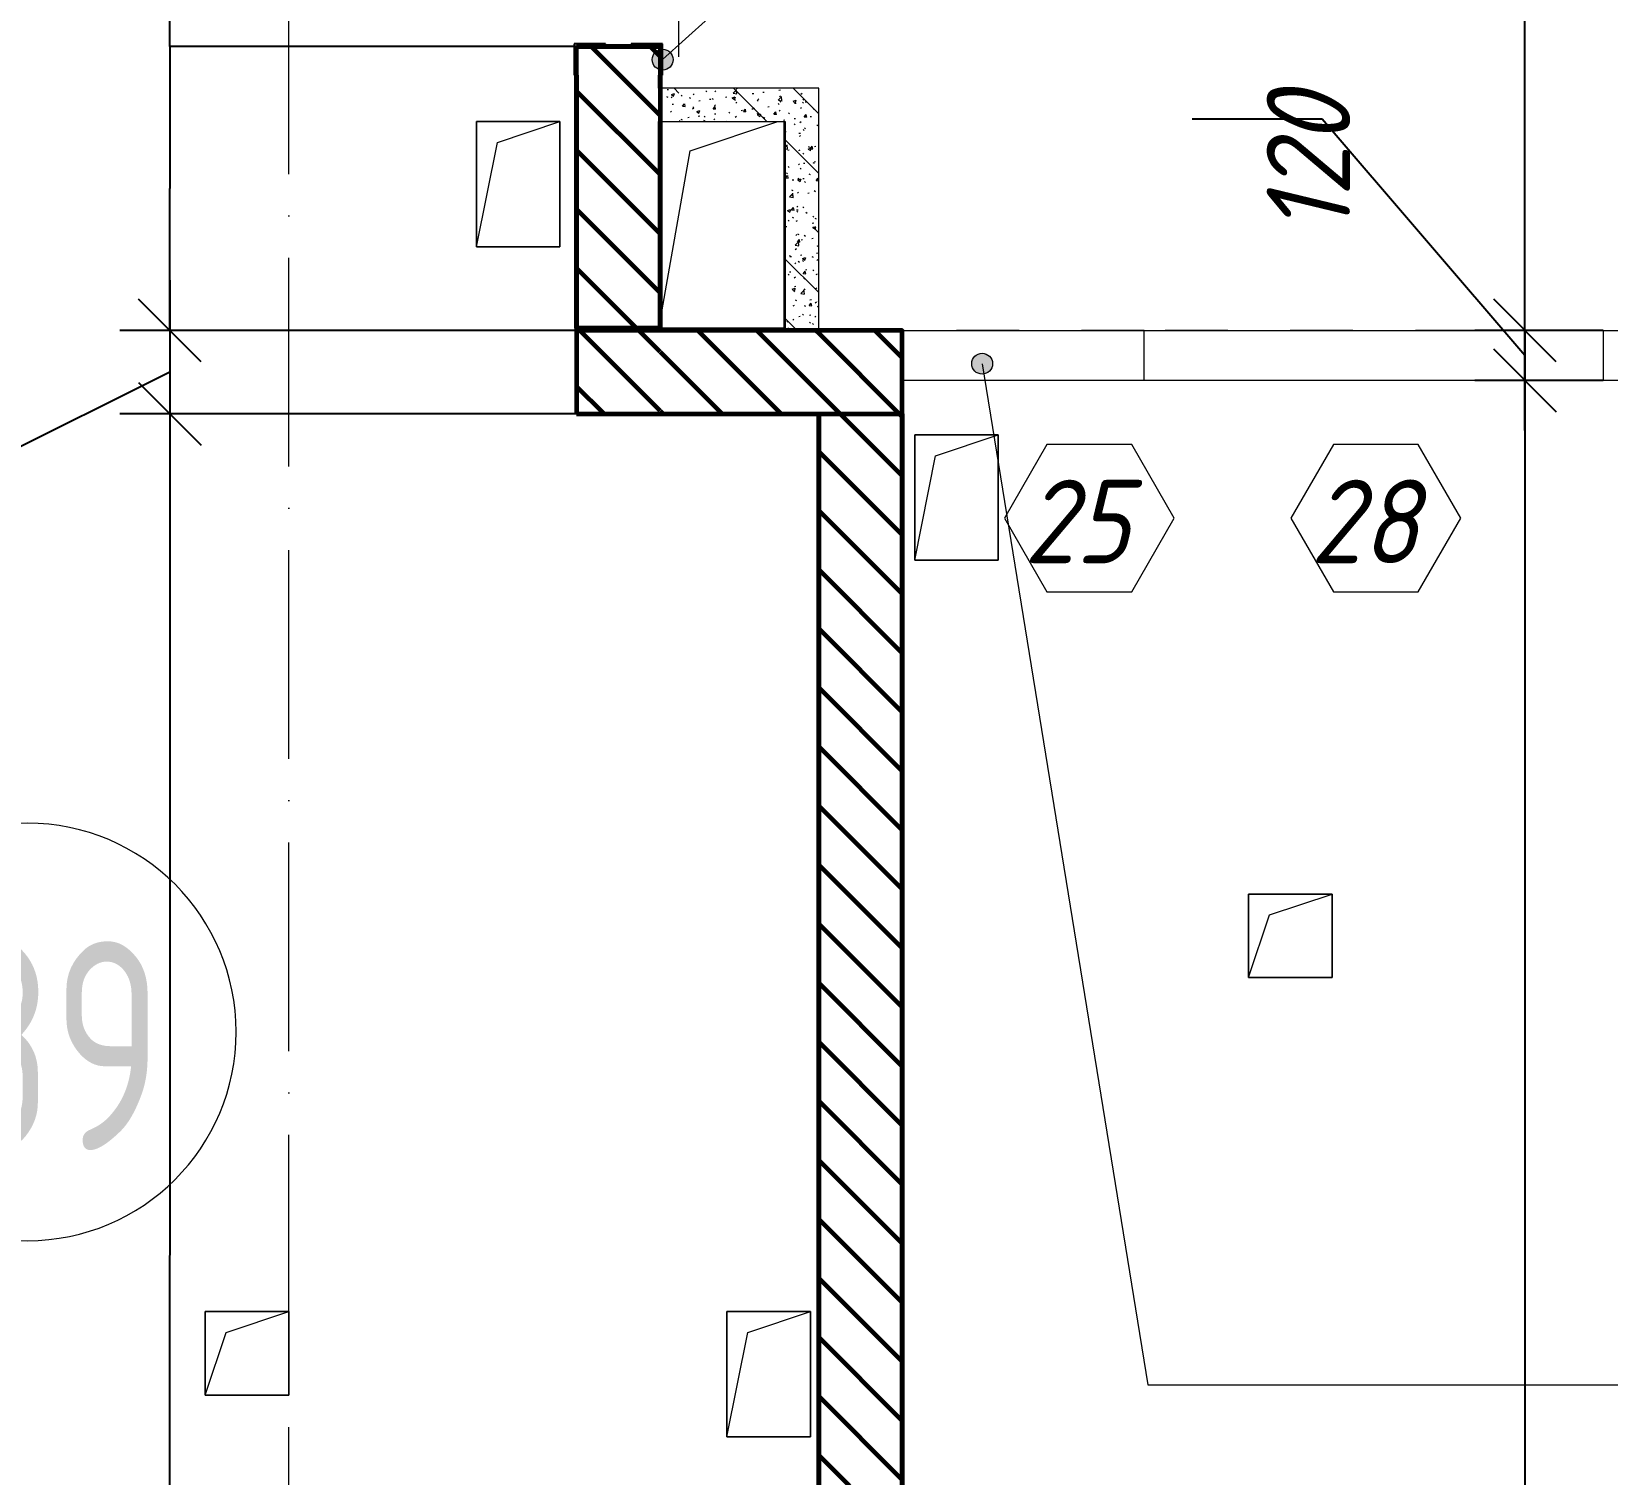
# Model space of a CAD drawing. Header units: millimetres. Extents: x 12986 to 523328, y -9759 to 30092.
# Drawn here: x 118041 to 121817, y 22210 to 25666 of the extents above; entities that cross this region are included whole.
import ezdxf

# ---------------------------------------------------------------- set-up
doc = ezdxf.new("R2010")
doc.units = ezdxf.units.MM
doc.linetypes.add('50_200_ШТРИХ_1Т_ш5_п1_п1_', pattern=[700, 500, -100, 0, -100])
doc.linetypes.add('Штрих короткий', pattern=[300, 150, -150])
for name, color, linetype, lineweight in [('5) Блок ячеистый', 160, 'Continuous', 60), ('A-ANNO-DIMS', 7, 'Continuous', 9), ('A-AREA-IDEN', 7, 'Continuous', 9), ('A-DOOR-2', 7, 'Continuous', 5), ('A-DOOR-3', 7, 'Штрих короткий', 5), ('A-DOOR-IDEN', 7, 'Continuous', 9), ('A-FLOR', 7, 'Continuous', 9), ('A-GENM', 7, 'Continuous', 9), ('A-GENM-1', 7, 'Continuous', 25), ('A-GENM-IDEN', 7, 'Continuous', 9), ('A-WALL-6', 18, 'Continuous', 13), ('A-WALL-PATT-4', 250, 'Continuous', 5), ('G-ANNO-TEXT', 7, 'Continuous', 9), ('I-WALL', 7, 'Continuous', 5), ('Оси-2', 7, '50_200_ШТРИХ_1Т_ш5_п1_п1_', 9)]:
    doc.layers.add(name, color=color, linetype=linetype, lineweight=lineweight)
doc.layers.add('A-WALL-9', color=7, linetype='Continuous', lineweight=5, true_color=0x0070df)
doc.styles.add('ISOCPEUR_I_3', font='isocpeui.ttf', dxfattribs={"width": 0.9, "height": 200})
doc.styles.add('СПДС', font='ГОСТ тип А.ttf', dxfattribs={"width": 0.9})
doc.dimstyles.new('ISO-2_0_0_9К_СРЕДНИЙ_1', dxfattribs={"dimscale": 304.8, "dimtxt": 199.196235, "dimasz": 0.492126, "dimexe": 0.393701, "dimexo": 0, "dimgap": 0, "dimtad": 1, "dimdec": 0, "dimzin": 0, "dimdsep": 46, "dimtxsty": 'ISOCPEUR_I_3', "dimblk1": 'OBLIQUE', "dimblk2": 'OBLIQUE', "dimsah": 1, "dimcen": 0.09, "dimdle": 0.393701, "dimazin": 0, "dimtfac": 1, "dimtdec": 4, "dimtix": 1, "dimtmove": 2, "dimatfit": 3, "dimfxl": 1, "dimtvp": 1, "dimtolj": 1, "dimtzin": 0, "dimarcsym": 2})
doc.dimstyles.new('ISO-2_0_0_9К_СРЕДНИЙ_6', dxfattribs={"dimscale": 304.8, "dimtxt": 199.196235, "dimasz": 0.492126, "dimexe": 0.393701, "dimexo": 0, "dimgap": 0, "dimtad": 1, "dimdec": 0, "dimzin": 0, "dimdsep": 46, "dimtxsty": 'ISOCPEUR_I_3', "dimblk1": 'OBLIQUE', "dimblk2": 'OBLIQUE', "dimsah": 1, "dimcen": 0.09, "dimdle": 0.393701, "dimazin": 0, "dimtfac": 1, "dimtdec": 4, "dimtix": 1, "dimtmove": 1, "dimatfit": 3, "dimfxl": 1, "dimtvp": 1, "dimtolj": 1, "dimtzin": 0, "dimarcsym": 2})
doc.dimstyles.get("Standard").update_dxf_attribs({"dimtxt": 0.18, "dimasz": 0.18, "dimexe": 0.18, "dimexo": 0.0625, "dimgap": 0.09, "dimtad": 0, "dimtih": 1, "dimtoh": 1, "dimdec": 4, "dimzin": 0, "dimdsep": 46, "dimtxsty": 'Standard', "dimcen": 0.09, "dimadec": 0, "dimazin": 0, "dimtfac": 1, "dimtdec": 4, "dimtofl": 0, "dimtmove": 0, "dimatfit": 3, "dimfxl": 1, "dimtolj": 1, "dimtzin": 0, "dimarcsym": 0})
pattern_1 = [(135, (61996.89, 0), (-70.71068, -70.71068), [])]
pattern_2 = [(50, (61996.893, 0), (72.873764, -6.37607), [7.62, -83.82]), (355, (61996.89, 0), (-14.09699, 76.42244), [6.096, -67.056]), (100.451, (62002.966, -0.53), (58.776964, 70.04687), [6.476, -71.236]), (46.184, (61996.89, 20.32), (108.43142, -16.81745), [11.43, -125.73]), (96.636, (62005.93, 18.92), (94.961, 98.97089), [9.714, -106.854]), (351.184, (61996.89, 20.32), (94.96227, 98.97018), [9.144, -100.584]), (21, (62007.053, 15.24), (60.64565, -40.90654), [7.62, -83.82]), (326, (62007.05, 15.24), (24.72083, 73.67493), [6.096, -67.056]), (71.451, (62012.11, 11.83), (85.36689, 32.76874), [6.476, -71.236]), (37.5, (61996.893, 0), (1.235525, 33.822432), [3.353, -62.89, 3.353, -64.719, -67.31]), (37.5, (61996.893, 0), (1.235525, 33.822432), [-134.315, 3.353, -63.957]), (7.5, (61996.893, 0), (26.728146, 40.07255), [3.353, -35.458, 3.353, -61.366, -25.654]), (7.5, (61996.893, 0), (26.728146, 40.07255), [-103.53, 3.353, -22.301]), (327.5, (61974.236, 0), (54.236318, -2.292117), [3.353, -22.047, 3.353, -75.895, -105.156]), (327.5, (61974.236, 0), (54.236318, -2.292117), [-104.648, 3.353, -101.803]), (317.5, (61964.076, 0), (59.25158, 10.17014), [3.353, -29.667, 3.353, -49.276, -74.676]), (317.5, (61964.076, 0), (59.25158, 10.17014), [-85.649, 3.353, -71.323])]
pattern_3 = [(135, (61996.9, 0), (-142.5612, -142.5612), []), (135, (62139.46, 0), (-142.5612, -142.5612), [252.016, -50.403, 3.353, -47.05])]

# ---------------------------------------------------------------- blocks, each defined once
blk = doc.blocks.new('AR_Отверстие прямоугольное _в плите_ - AR_Отверстие прямоугольное _в плите_-24473274-АР1_Кладочный план 1 этажа')
at = {"layer": 'A-GENM'}
for p, q in [((-75, 175), (135, 245)), ((150, -250), (150, 245)), ((-147, -233), (-75, 175)), ((-147, -250), (150, -250))]:
    blk.add_line(p, q, dxfattribs=at)
blk = doc.blocks.new('Проем_Дверь_Прямоугольный_БезПР - 800х3080h_витражный проем-26798518-АР1_Кладочный план 1 этажа')
at = {"layer": 'A-DOOR-3'}
for p, q in [((400, 60), (-400, 60)), ((400, -60), (-400, -60))]:
    blk.add_line(p, q, dxfattribs=at)
blk = doc.blocks.new('Проем_Дверь_Прямоугольный_БезПР - 580х3080h_витражный проем-26798520-АР1_Кладочный план 1 этажа')
at = {"layer": 'A-DOOR-3'}
for p, q in [((290, 60), (-290, 60)), ((290, -60), (-290, -60))]:
    blk.add_line(p, q, dxfattribs=at)
blk = doc.blocks.new('Проем_Дверь_Прямоугольный_БезПР - 1100х3880h_витражный проем-26798522-АР1_Кладочный план 1 этажа')
at = {"layer": 'A-DOOR-3'}
for p, q in [((550, 60), (-550, 60)), ((550, -60), (-550, -60))]:
    blk.add_line(p, q, dxfattribs=at)
blk = doc.blocks.new('AR_Отверстие прямоугольное _в плите_ - AR_Отверстие прямоугольное _в плите_-V40-АР1_Кладочный план 1 этажа')
at = {"layer": 'A-GENM'}
for p, q in [((100, 100), (-100, 100)), ((-100, 100), (-100, -100)), ((-50, 50), (100, 100)), ((100, -100), (100, 100)), ((-100, -100), (-50, 50)), ((-100, -100), (100, -100))]:
    blk.add_line(p, q, dxfattribs=at)
blk = doc.blocks.new('AR_Отверстие прямоугольное _в плите_ - AR_Отверстие прямоугольное _в плите_-24463894-АР1_Кладочный план 1 этажа')
at = {"layer": 'A-GENM'}
for p, q in [((100, 150), (-100, 150)), ((-100, 150), (-100, -150)), ((-50, 100), (100, 150)), ((100, -150), (100, 150)), ((-100, -150), (-50, 100)), ((-100, -150), (100, -150))]:
    blk.add_line(p, q, dxfattribs=at)
blk = doc.blocks.new('Фахверк_СКБ_Уголок - Ф-14_200х4010 h _потолок _3_880_-26977327-АР1_Кладочный план 1 этажа')
at = {"layer": 'A-GENM-1'}
for p, q in [((200, 156), (125, 156)), ((125, 156), (125, 81)), ((200, 150), (200, 156)), ((131, 81), (131, 150)), ((131, 150), (200, 150)), ((125, 81), (131, 81)), ((131, 19), (125, 19)), ((125, 19), (125, -56)), ((131, -50), (131, 19)), ((125, -56), (200, -56)), ((200, -50), (131, -50)), ((200, -56), (200, -50))]:
    blk.add_line(p, q, dxfattribs=at)
blk = doc.blocks.new('AAR_СКБ_Марка_Двери_Перемычка и проем - Марка перемычки и проема-25306769-АР1_Кладочный план 1 этажа')
at = {"layer": 'A-DOOR-IDEN'}
for p, q in [((-5, 0), (5, 0)), ((-0.968, -0.984), (-1.986, -2.747)), ((1.067, -0.984), (-0.968, -0.984)), ((2.085, -2.747), (1.067, -0.984)), ((-1.986, -2.747), (-0.968, -4.509)), ((1.067, -4.509), (2.085, -2.747)), ((-0.968, -4.509), (1.067, -4.509))]:
    blk.add_line(p, q, dxfattribs=at)
blk = doc.blocks.new('AAR_СКБ_Марка_Двери_Перемычка и проем - Марка проема-25625168-АР1_Кладочный план 1 этажа')
at = {"layer": 'A-DOOR-IDEN'}
for p, q in [((-0.968, -0.984), (-1.986, -2.747)), ((1.067, -0.984), (-0.968, -0.984)), ((2.085, -2.747), (1.067, -0.984)), ((-1.986, -2.747), (-0.968, -4.509)), ((1.067, -4.509), (2.085, -2.747)), ((-0.968, -4.509), (1.067, -4.509))]:
    blk.add_line(p, q, dxfattribs=at)
blk = doc.blocks.new('DIMBLOCK662-АР1_Кладочный план 1 этажа')
at = {"layer": 'A-ANNO-DIMS', "color": 0, "lineweight": -2, "transparency": 16777216}
for p, q in [((119343.8, 26580), (118372, 26580)), ((118372.2, 26579.8), (118372.2, 26105.2)), ((118372.2, 25630.2), (118372.2, 26104.8)), ((119346.8, 25630), (118372, 25630))]:
    blk.add_line(p, q, dxfattribs=at)
at = {"layer": 'A-ANNO-DIMS', "color": 0, "transparency": 16777216}
for points in [[(118372.2, 26579.8), (118372.2, 26579.8), (118372.2, 26580)], [(118372.2, 25630.2), (118372.2, 25630.2), (118372.2, 25630)]]:
    blk.add_solid(points, dxfattribs=at)
at = {"layer": 'Defpoints', "color": 0, "transparency": 16777216}
for p in [(119343.8, 26580), (118372.2, 25630), (119346.9, 25630)]:
    blk.add_point(p, dxfattribs=at)
at = {"layer": 'A-ANNO-DIMS', "color": 0, "transparency": 16777216, "insert": (118372.2, 26105), "char_height": 0.18, "width": 455.087, "attachment_point": 5}
blk.add_mtext('\\A1;950.0000', dxfattribs=at)
blk = doc.blocks.new('DIMBLOCK663-АР1_Кладочный план 1 этажа')
at = {"layer": 'A-ANNO-DIMS', "color": 0, "lineweight": -2, "transparency": 16777216}
for p, q in [((119346.8, 25630), (118372, 25630)), ((118372.2, 25629.8), (118372.2, 25290.2)), ((118372.2, 24950.2), (118372.2, 25289.8)), ((119343.8, 24950), (118372, 24950))]:
    blk.add_line(p, q, dxfattribs=at)
at = {"layer": 'A-ANNO-DIMS', "color": 0, "transparency": 16777216}
for points in [[(118372.2, 25629.8), (118372.2, 25629.8), (118372.2, 25630)], [(118372.2, 24950.2), (118372.2, 24950.2), (118372.2, 24950)]]:
    blk.add_solid(points, dxfattribs=at)
at = {"layer": 'Defpoints', "color": 0, "transparency": 16777216}
for p in [(119346.9, 25630), (118372.2, 24950), (119343.8, 24950)]:
    blk.add_point(p, dxfattribs=at)
at = {"layer": 'A-ANNO-DIMS', "color": 0, "transparency": 16777216, "insert": (118372.2, 25290), "char_height": 0.18, "width": 455.087, "attachment_point": 5}
blk.add_mtext('\\A1;680.0000', dxfattribs=at)
blk = doc.blocks.new('_Oblique')
at = {"color": 0, "linetype": 'ByBlock', "lineweight": -2}
blk.add_line((-0.5, -0.5), (0.5, 0.5), dxfattribs=at)
blk = doc.blocks.new('DIMBLOCK664-АР1_Кладочный план 1 этажа')
at = {"layer": 'A-ANNO-DIMS', "color": 0, "lineweight": -2, "transparency": 16777216}
for p, q in [((118372.2, 25070), (118372.2, 24630)), ((119343.8, 24950), (118252.2, 24950)), ((118372.2, 24850), (117932.9, 24631.2)), ((119346.9, 24750), (118252.2, 24750)), ((117932.9, 24631.2), (117550.6, 24631.2))]:
    blk.add_line(p, q, dxfattribs=at)
at = {"layer": 'Defpoints', "color": 0, "transparency": 16777216}
for p in [(119343.8, 24950), (118372.2, 24750), (119346.9, 24750)]:
    blk.add_point(p, dxfattribs=at)
at = {"layer": 'A-ANNO-DIMS', "color": 0, "lineweight": -2, "transparency": 16777216, "xscale": 150, "yscale": 150, "zscale": 150}
for p, rotation in [((118372.2, 24950), 90), ((118372.2, 24750), 270)]:
    blk.add_blockref('_Oblique', p, dxfattribs=dict(at, rotation=rotation))
at = {"layer": 'A-ANNO-DIMS', "color": 0, "transparency": 16777216, "insert": (117799.6, 24309.5), "char_height": 200, "width": 455.087, "attachment_point": 1, "rotation": 90, "line_spacing_factor": 1.149209, "style": 'ISOCPEUR_I_3'}
blk.add_mtext('\\A1;200', dxfattribs=at)
blk = doc.blocks.new('DIMBLOCK665-АР1_Кладочный план 1 этажа')
at = {"layer": 'A-ANNO-DIMS', "color": 0, "lineweight": -2, "transparency": 16777216}
for p, q in [((119346.8, 24750), (118372, 24750)), ((118372.2, 24749.8), (118372.2, 22735.2)), ((118372.2, 20720.2), (118372.2, 22734.8)), ((118478.2, 20720), (118372, 20720))]:
    blk.add_line(p, q, dxfattribs=at)
at = {"layer": 'A-ANNO-DIMS', "color": 0, "transparency": 16777216}
for points in [[(118372.2, 24749.8), (118372.2, 24749.8), (118372.2, 24750)], [(118372.2, 20720.2), (118372.2, 20720.2), (118372.2, 20720)]]:
    blk.add_solid(points, dxfattribs=at)
at = {"layer": 'Defpoints', "color": 0, "transparency": 16777216}
for p in [(119346.9, 24750), (118372.2, 20720), (118478.3, 20720)]:
    blk.add_point(p, dxfattribs=at)
at = {"layer": 'A-ANNO-DIMS', "color": 0, "transparency": 16777216, "insert": (118372.2, 22735), "char_height": 0.18, "width": 625.17, "attachment_point": 5}
blk.add_mtext('\\A1;4029.9999', dxfattribs=at)
blk = doc.blocks.new('DIMBLOCK673-АР1_Кладочный план 1 этажа')
at = {"layer": 'A-ANNO-DIMS', "color": 0, "lineweight": -2, "transparency": 16777216}
for p, q in [((121619.2, 24950), (121619.2, 22145)), ((121806.9, 24830), (121499.2, 24830)), ((121619.2, 18580), (121619.2, 21677.8)), ((121513.2, 18700), (121739.2, 18700))]:
    blk.add_line(p, q, dxfattribs=at)
at = {"layer": 'Defpoints', "color": 0, "transparency": 16777216}
for p in [(121619.2, 24830), (121806.9, 24830), (121513.2, 18700)]:
    blk.add_point(p, dxfattribs=at)
at = {"layer": 'A-ANNO-DIMS', "color": 0, "lineweight": -2, "transparency": 16777216, "xscale": 150, "yscale": 150, "zscale": 150}
for p, rotation in [((121619.2, 24830), 90), ((121619.2, 18700), 270)]:
    blk.add_blockref('_Oblique', p, dxfattribs=dict(at, rotation=rotation))
at = {"layer": 'A-ANNO-DIMS', "color": 0, "transparency": 16777216, "insert": (121357.9, 21631), "char_height": 200, "width": 560.814, "attachment_point": 1, "rotation": 90, "line_spacing_factor": 1.149209, "style": 'ISOCPEUR_I_3'}
blk.add_mtext('\\A1;6130', dxfattribs=at)
blk = doc.blocks.new('DIMBLOCK674-АР1_Кладочный план 1 этажа')
at = {"layer": 'A-ANNO-DIMS', "color": 0, "lineweight": -2, "transparency": 16777216}
for p, q in [((121133.6, 25455.7), (120821.9, 25455.7)), ((121619.2, 24890), (121133.6, 25455.7)), ((121619.2, 24710), (121619.2, 25070)), ((121806.9, 24950), (121499.2, 24950)), ((121806.9, 24830), (121499.2, 24830))]:
    blk.add_line(p, q, dxfattribs=at)
at = {"layer": 'Defpoints', "color": 0, "transparency": 16777216}
for p in [(121619.2, 24950), (121806.9, 24950), (121806.9, 24830)]:
    blk.add_point(p, dxfattribs=at)
at = {"layer": 'A-ANNO-DIMS', "color": 0, "lineweight": -2, "transparency": 16777216, "xscale": 150, "yscale": 150, "zscale": 150}
for p, rotation in [((121619.2, 24950), 90), ((121619.2, 24830), 270)]:
    blk.add_blockref('_Oblique', p, dxfattribs=dict(at, rotation=rotation))
at = {"layer": 'A-ANNO-DIMS', "color": 0, "transparency": 16777216, "insert": (121000.3, 25179.9), "char_height": 200, "width": 409.118, "attachment_point": 1, "rotation": 90, "line_spacing_factor": 1.149209, "style": 'ISOCPEUR_I_3'}
blk.add_mtext('\\A1;120', dxfattribs=at)
blk = doc.blocks.new('DIMBLOCK675-АР1_Кладочный план 1 этажа')
at = {"layer": 'A-ANNO-DIMS', "color": 0, "lineweight": -2, "transparency": 16777216}
for p, q in [((122156.8, 26500), (121619, 26500)), ((121619.2, 26499.8), (121619.2, 25725.2)), ((121619.2, 24950.2), (121619.2, 25724.8)), ((121806.8, 24950), (121619, 24950))]:
    blk.add_line(p, q, dxfattribs=at)
at = {"layer": 'A-ANNO-DIMS', "color": 0, "transparency": 16777216}
for points in [[(121619.2, 26499.8), (121619.3, 26499.8), (121619.2, 26500)], [(121619.2, 24950.2), (121619.3, 24950.2), (121619.2, 24950)]]:
    blk.add_solid(points, dxfattribs=at)
at = {"layer": 'Defpoints', "color": 0, "transparency": 16777216}
for p in [(121619.2, 26500), (122156.9, 26500), (121806.9, 24950)]:
    blk.add_point(p, dxfattribs=at)
at = {"layer": 'A-ANNO-DIMS', "color": 0, "transparency": 16777216, "insert": (121619.2, 25725), "char_height": 0.18, "width": 560.814, "attachment_point": 5}
blk.add_mtext('\\A1;1550.0000', dxfattribs=at)
blk = doc.blocks.new('Марка_Помещения - Номер-25198446-Объем проектирования 1 этажа')
at = {"layer": 'A-AREA-IDEN'}
for start, end in [(360, 180), (180, 360)]:
    blk.add_arc((0, 0), 2.5, start, end, dxfattribs=at)

msp = doc.modelspace()

# ---------------------------------------------------------------- hatches: boundary and pattern name
at = {"layer": '5) Блок ячеистый'}
h = msp.add_hatch(dxfattribs=at)
h.set_pattern_fill('FP_3', color=256, style=0, pattern_type=2)
h.set_pattern_definition(pattern_1)
h.paths.add_polyline_path([(119546.89326, 24749.99993), (119546.89326, 25629.99994), (119346.89326, 25629.99994), (119346.89326, 24749.99993)], flags=0)
h.paths.add_polyline_path([(119477.89326, 26579.99994), (119477.89326, 26580.99991), (119546.89326, 26580.99991), (119546.89326, 26893.99982), (119487.89333, 26893.99982), (119487.89333, 26899.99982), (119346.89326, 26899.99982), (119346.89326, 26580.99991), (119415.89326, 26579.99994)], flags=0)
h = msp.add_hatch(dxfattribs=at)
h.set_pattern_fill('FP_3', color=256, style=0, pattern_type=2)
h.set_pattern_definition(pattern_1)
h.paths.add_polyline_path([(119926.89328, 24749.99993), (119926.89328, 24949.99993), (119546.89326, 24949.99993), (119546.89326, 24749.99993)], flags=0)
h = msp.add_hatch(dxfattribs=at)
h.set_pattern_fill('FP_3', color=256, style=0, pattern_type=2)
h.set_pattern_definition(pattern_1)
h.paths.add_polyline_path([(120126.89328, 20719.99998), (120126.89328, 24949.99993), (119926.89328, 24949.99993), (119926.89328, 20719.99998)], flags=0)
at = {"layer": 'A-GENM-IDEN'}
h = msp.add_hatch(color=256, dxfattribs=at)
edge = h.paths.add_edge_path(flags=0)
edge.add_arc((119552.89326, 25598.49994), 25, 0, 360)
at = {"layer": 'A-WALL-PATT-4'}
h = msp.add_hatch(dxfattribs=at)
h.set_pattern_fill('FP_16', color=256, style=0, pattern_type=2)
h.set_pattern_definition(pattern_2)
h.paths.add_polyline_path([(119546.89326, 25449.99993), (119846.89325, 25449.99993), (119846.89325, 25529.99993), (119546.89326, 25529.99993)], flags=0)
h = msp.add_hatch(dxfattribs=at)
h.set_pattern_fill('FP_17', color=256, style=0, pattern_type=2)
h.set_pattern_definition(pattern_3)
h.paths.add_polyline_path([(119546.89326, 25449.99993), (119846.89325, 25449.99993), (119846.89325, 25529.99993), (119546.89326, 25529.99993)], flags=0)
h = msp.add_hatch(dxfattribs=at)
h.set_pattern_fill('FP_16', color=256, style=0, pattern_type=2)
h.set_pattern_definition(pattern_2)
h.paths.add_polyline_path([(119926.89325, 24949.99993), (119926.89325, 25529.99993), (119846.89325, 25529.99993), (119846.89325, 24949.99993)], flags=0)
h = msp.add_hatch(dxfattribs=at)
h.set_pattern_fill('FP_17', color=256, style=0, pattern_type=2)
h.set_pattern_definition(pattern_3)
h.paths.add_polyline_path([(119926.89325, 24949.99993), (119926.89325, 25529.99993), (119846.89325, 25529.99993), (119846.89325, 24949.99993)], flags=0)
at = {"layer": 'G-ANNO-TEXT'}
h = msp.add_hatch(color=256, dxfattribs=at)
edge = h.paths.add_edge_path(flags=0)
edge.add_arc((120318.49588, 24870.265), 25, 0, 360)

# ---------------------------------------------------------------- linework, layer by layer
at = {"layer": '5) Блок ячеистый'}
for p, q in [((119477.89326, 25629.99994), (119415.89326, 25629.99994)), ((119346.89326, 25560.99994), (119346.89326, 24749.99993)), ((119546.89326, 25529.99993), (119546.89326, 25560.99994)), ((119546.89326, 24949.99993), (119546.89326, 25449.99993)), ((119846.89325, 24949.99993), (119546.89326, 24949.99993)), ((120126.89328, 24949.99993), (119926.89328, 24949.99993)), ((120126.89328, 20489.00007), (120126.89328, 24949.99993)), ((119346.89326, 24749.99993), (119926.89328, 24749.99993)), ((119926.89328, 24749.99993), (119926.89328, 20719.99998))]:
    msp.add_line(p, q, dxfattribs=at)
for points in [[(119346.89326, 25629.99994), (119546.89326, 25629.99994), (119546.89326, 24954.99993), (119346.89326, 24954.99993)], [(119346.89326, 24749.99993), (120126.89328, 24749.99993), (120126.89328, 24949.99993), (119346.89326, 24949.99993)], [(119926.89328, 24749.99993), (120126.89328, 24749.99993), (120126.89328, 20420.00007), (119926.89328, 20420.00007)]]:
    msp.add_lwpolyline(points, close=True, dxfattribs=at)
at = {"layer": 'A-FLOR'}
for p, q in [((119106.89325, 25449.99982), (119306.89325, 25449.99982)), ((119106.89325, 25149.99982), (119106.89325, 25449.99982)), ((119306.89325, 25449.99982), (119306.89325, 25149.99982)), ((119843.89325, 25449.99993), (119843.89325, 24954.99993)), ((119306.89325, 25149.99982), (119106.89325, 25149.99982)), ((119843.89325, 24954.99993), (119546.89326, 24954.99993)), ((120156.89325, 24699.99993), (120356.89325, 24699.99993)), ((120156.89325, 24399.99993), (120156.89325, 24699.99993)), ((120356.89325, 24699.99993), (120356.89325, 24399.99993)), ((120356.89325, 24399.99993), (120156.89325, 24399.99993)), ((120956.89325, 23600.00007), (121156.89325, 23600.00007)), ((120956.89325, 23400.00007), (120956.89325, 23600.00007)), ((121156.89325, 23600.00007), (121156.89325, 23400.00007)), ((121156.89325, 23400.00007), (120956.89325, 23400.00007)), ((118456.89325, 22600.00007), (118656.89325, 22600.00007)), ((118456.89325, 22400.00007), (118456.89325, 22600.00007)), ((118656.89325, 22600.00007), (118656.89325, 22400.00007)), ((119706.89325, 22600.00007), (119906.89325, 22600.00007)), ((119706.89325, 22300.00007), (119706.89325, 22600.00007)), ((119906.89325, 22600.00007), (119906.89325, 22300.00007)), ((118656.89325, 22400.00007), (118456.89325, 22400.00007)), ((119906.89325, 22300.00007), (119706.89325, 22300.00007))]:
    msp.add_line(p, q, dxfattribs=at)
at = {"layer": 'A-GENM-IDEN'}
msp.add_line((119552.89326, 25598.49994), (119799.50674, 25821.39998), dxfattribs=at)
msp.add_circle((119552.89326, 25598.49994), 25, dxfattribs=at)
at = {"layer": 'A-WALL-6'}
for p, q in [((119926.89325, 25529.99993), (119546.89326, 25529.99993)), ((119926.89325, 24949.99993), (119926.89325, 25529.99993)), ((119546.89326, 25449.99993), (119846.89325, 25449.99993)), ((119846.89325, 25449.99993), (119846.89325, 24949.99993))]:
    msp.add_line(p, q, dxfattribs=at)
at = {"layer": 'A-WALL-9'}
for p, q in [((119546.89326, 25529.99993), (119546.89326, 25449.99993)), ((119846.89325, 24949.99993), (119926.89325, 24949.99993))]:
    msp.add_line(p, q, dxfattribs=at)
at = {"layer": 'G-ANNO-TEXT'}
for p, q in [((120318.49588, 24870.265), (120715.74337, 22424.58829)), ((120715.74337, 22424.58829), (124838.46932, 22424.58829))]:
    msp.add_line(p, q, dxfattribs=at)
msp.add_circle((120318.49588, 24870.265), 25, dxfattribs=at)
at = {"layer": 'I-WALL'}
for p, q in [((120126.89328, 24949.99993), (122606.89328, 24949.99993)), ((120706.89328, 24829.99993), (120706.89328, 24949.99993)), ((121806.89328, 24949.99993), (121806.89328, 24829.99993)), ((122606.89328, 24829.99993), (120126.89328, 24829.99993))]:
    msp.add_line(p, q, dxfattribs=at)
at = {"layer": 'Оси-2'}
msp.add_line((118656.89325, -4080), (118656.89325, 28636.94316), dxfattribs=at)

# ---------------------------------------------------------------- block references
at = {"layer": 'A-AREA-IDEN', "xscale": 199.9999999999999, "yscale": 199.9999999999999, "zscale": 199.9999999999999}
msp.add_blockref('Марка_Помещения - Номер-25198446-Объем проектирования 1 этажа', (118030.93652, 23269.88219), dxfattribs=at)
at = {"layer": 'A-DOOR-2'}
for name, p in [('Проем_Дверь_Прямоугольный_БезПР - 580х3080h_витражный проем-26798520-АР1_Кладочный план 1 этажа', (120416.89328, 24889.99993)), ('Проем_Дверь_Прямоугольный_БезПР - 1100х3880h_витражный проем-26798522-АР1_Кладочный план 1 этажа', (121256.89328, 24889.99993)), ('Проем_Дверь_Прямоугольный_БезПР - 800х3080h_витражный проем-26798518-АР1_Кладочный план 1 этажа', (122206.89328, 24889.99993))]:
    msp.add_blockref(name, p, dxfattribs=at)
at = {"layer": 'A-DOOR-IDEN', "xscale": 99.99999999999993, "yscale": 99.99999999999993, "zscale": 99.99999999999993, "rotation": 90.00000000000001}
msp.add_blockref('AAR_СКБ_Марка_Двери_Перемычка и проем - Марка перемычки и проема-25306769-АР1_Кладочный план 1 этажа', (119591.96631, 26104.99994), dxfattribs=at)
at = {"layer": 'A-DOOR-IDEN', "xscale": 99.99999999999993, "yscale": 99.99999999999993, "zscale": 99.99999999999993}
for p in [(120570.27524, 24774.96768), (121256.89328, 24774.96768)]:
    msp.add_blockref('AAR_СКБ_Марка_Двери_Перемычка и проем - Марка проема-25625168-АР1_Кладочный план 1 этажа', p, dxfattribs=at)
at = {"layer": 'A-GENM'}
for name, p in [('AR_Отверстие прямоугольное _в плите_ - AR_Отверстие прямоугольное _в плите_-24463894-АР1_Кладочный план 1 этажа', (119206.89325, 25299.99982)), ('AR_Отверстие прямоугольное _в плите_ - AR_Отверстие прямоугольное _в плите_-24473274-АР1_Кладочный план 1 этажа', (119693.89325, 25204.99993)), ('AR_Отверстие прямоугольное _в плите_ - AR_Отверстие прямоугольное _в плите_-24463894-АР1_Кладочный план 1 этажа', (120256.89325, 24549.99993)), ('AR_Отверстие прямоугольное _в плите_ - AR_Отверстие прямоугольное _в плите_-V40-АР1_Кладочный план 1 этажа', (121056.89325, 23500.00007)), ('AR_Отверстие прямоугольное _в плите_ - AR_Отверстие прямоугольное _в плите_-V40-АР1_Кладочный план 1 этажа', (118556.89325, 22500.00007)), ('AR_Отверстие прямоугольное _в плите_ - AR_Отверстие прямоугольное _в плите_-24463894-АР1_Кладочный план 1 этажа', (119806.89325, 22450.00007))]:
    msp.add_blockref(name, p, dxfattribs=at)
at = {"layer": 'A-GENM-1', "rotation": 269.9999999999999}
msp.add_blockref('Фахверк_СКБ_Уголок - Ф-14_200х4010 h _потолок _3_880_-26977327-АР1_Кладочный план 1 этажа', (119396.89326, 25760.99994), dxfattribs=at)

# ---------------------------------------------------------------- texts
at = {"layer": 'A-AREA-IDEN', "insert": (117547.17023, 23487.0008), "char_height": 500, "width": 1212.1515, "attachment_point": 1, "style": 'СПДС'}
msp.add_mtext('1.39', dxfattribs=at)
at = {"layer": 'A-DOOR-IDEN', "char_height": 200, "width": 317.46825, "attachment_point": 1, "style": 'ISOCPEUR_I_3'}
for s, insert in [('25', (120418.37671, 24592.3263)), ('28', (121104.99476, 24592.3263))]:
    msp.add_mtext(s, dxfattribs=dict(at, insert=insert))

# ---------------------------------------------------------------- dimensions: what is measured, and where the dimension line sits
at = {"layer": 'A-ANNO-DIMS'}
for base, p1, p2, picture, middle in [((118372.19294, 25629.99994), (119343.84526, 26579.99994), (119346.89326, 25629.99994), 'DIMBLOCK662-АР1_Кладочный план 1 этажа', (118372.19294, 26104.99994)), ((121619.22739, 26499.99993), (121806.89328, 24949.99993), (122156.89328, 26499.99993), 'DIMBLOCK675-АР1_Кладочный план 1 этажа', (121619.22739, 25724.99993)), ((118372.19294, 24949.99993), (119346.89326, 25629.99994), (119343.84526, 24949.99993), 'DIMBLOCK663-АР1_Кладочный план 1 этажа', (118372.19294, 25289.99993)), ((118372.192942, 20719.999984), (119346.893263, 24749.999927), (118478.258959, 20719.999984), 'DIMBLOCK665-АР1_Кладочный план 1 этажа', (118372.192942, 22734.999955))]:
    dim = msp.add_linear_dim(base=base, p1=p1, p2=p2, angle=90, dimstyle='Standard', dxfattribs=at)
    dim.commit()
    dim.dimension.update_dxf_attribs({"geometry": picture, "text_midpoint": middle})
for base, p1, p2, dimstyle, override, picture, middle in [((121619.22739, 24949.99993), (121806.89328, 24829.99993), (121806.89328, 24949.99993), 'ISO-2_0_0_9К_СРЕДНИЙ_6', {"dimpost": '<>', "dimfxl": 120}, 'DIMBLOCK674-АР1_Кладочный план 1 этажа', (121133.58405, 25455.65276)), ((118372.19294, 24749.99993), (119343.84526, 24949.99993), (119346.89326, 24749.99993), 'ISO-2_0_0_9К_СРЕДНИЙ_6', {"dimpost": '<>', "dimfxl": 200.023224}, 'DIMBLOCK664-АР1_Кладочный план 1 этажа', (117932.93173, 24631.22819)), ((121619.22739, 24829.99993), (121513.16137, 18699.99998), (121806.89328, 24829.99993), 'ISO-2_0_0_9К_СРЕДНИЙ_1', {"dimpost": '<>', "dimfxl": 6137.033301}, 'DIMBLOCK673-АР1_Кладочный план 1 этажа', (121491.26958, 21911.39128))]:
    dim = msp.add_linear_dim(base=base, p1=p1, p2=p2, angle=90, dimstyle=dimstyle, override=override, dxfattribs=at)
    dim.commit()
    dim.dimension.update_dxf_attribs({"geometry": picture, "text_midpoint": middle, "dimtype": 160, "text_rotation": 90})

doc.saveas('drawing.dxf')
